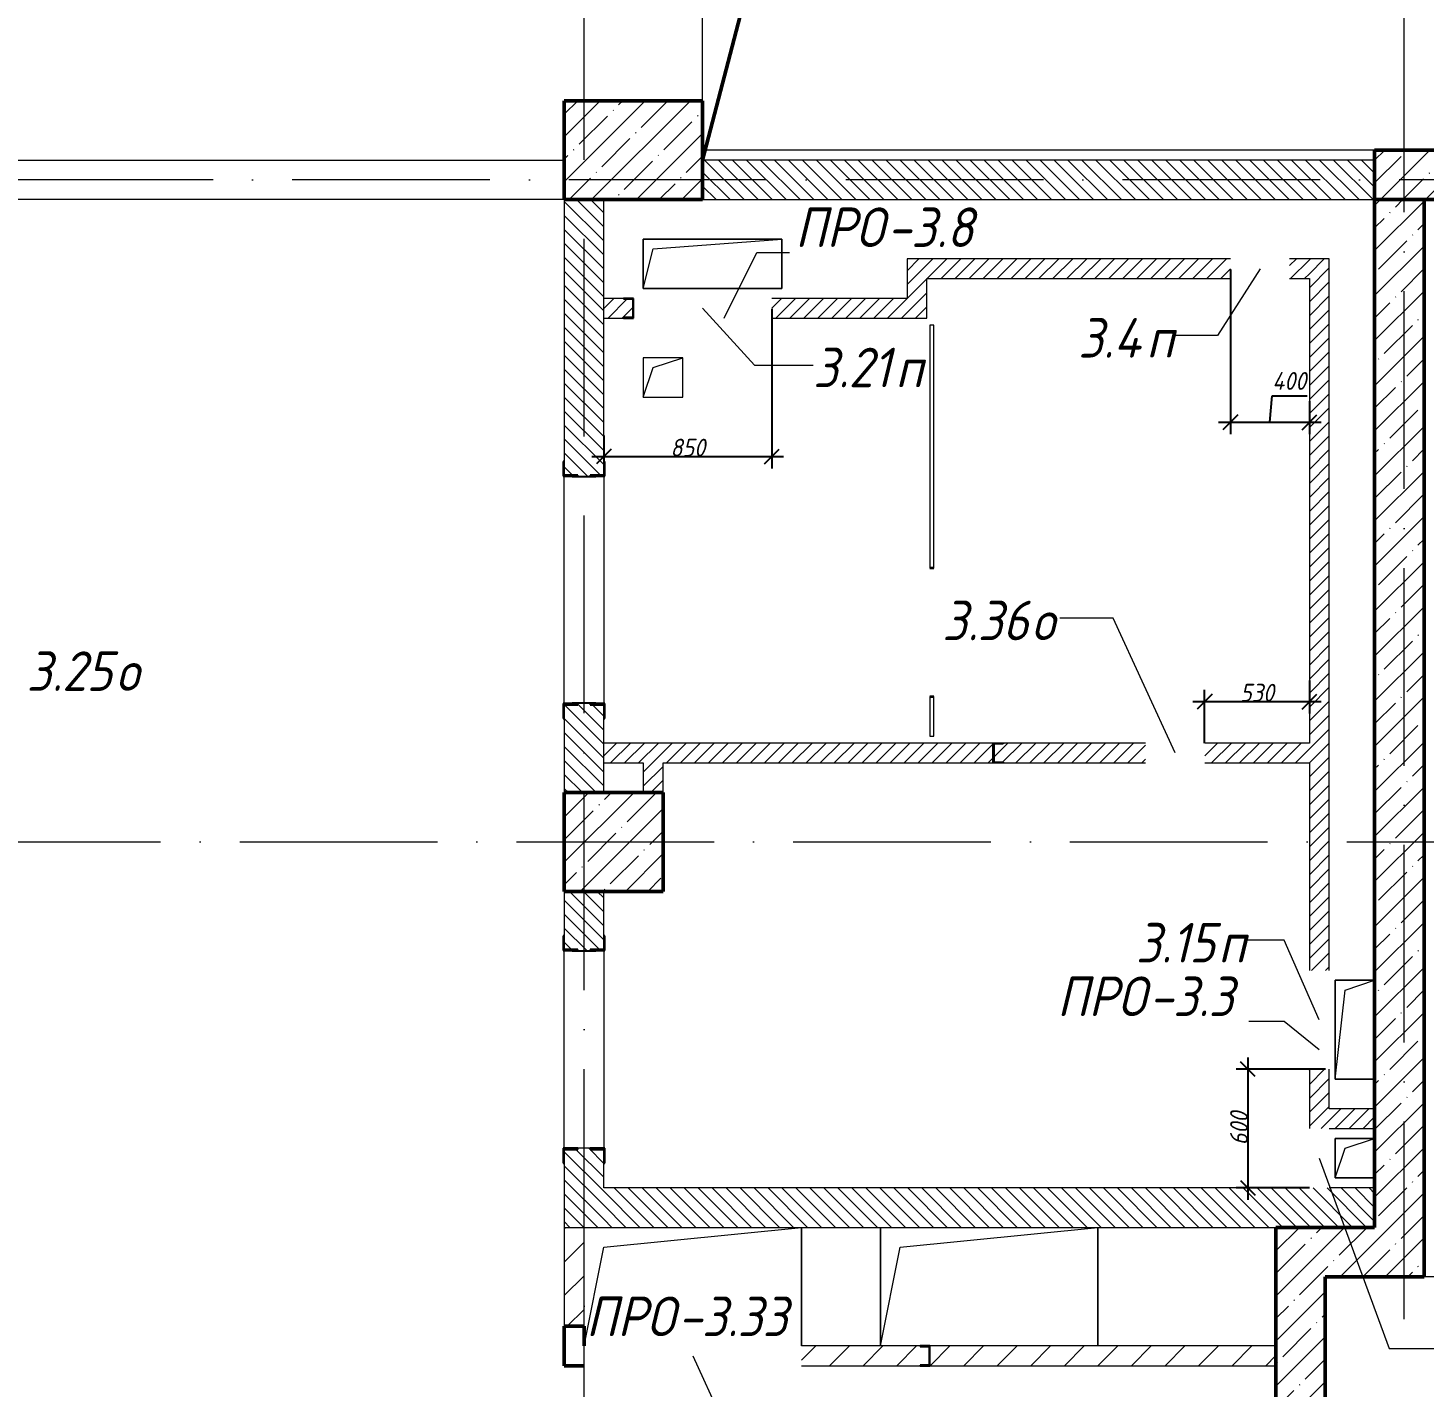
# Model space of a CAD drawing. Header units: millimetres. Extents: x -537608 to 253996, y -217170 to 186033.
# Drawn here: x -88148 to -81085, y 143713 to 150590 of the extents above; entities that cross this region are included whole.
import ezdxf

# ---------------------------------------------------------------- set-up
doc = ezdxf.new("R2010")
doc.units = ezdxf.units.MM
doc.linetypes.add('50_200_ШТРИХ_1Т_ш5_п1_п1_', pattern=[1400, 1000, -200, 0, -200])
for name, color, linetype, lineweight in [('A-____-____-DIMS', 7, 'Continuous', 9), ('A-DETL-____-OTLN-1', 7, 'Continuous', 50), ('A-DOOR-OPNG-MCUT', 7, 'Continuous', 35), ('A-FLOR-____-OTLN', 7, 'Continuous', 9), ('A-GENM-____-IDEN', 7, 'Continuous', 9), ('A-GENM-____-MCUT', 7, 'Continuous', 25), ('A-GENM-____-OTLN', 7, 'Continuous', 9), ('A-GENM-____-OTLN-1', 7, 'Continuous', 25), ('A-GLAZ-____-IDEN', 7, 'Continuous', 9), ('A-WALL-____-MCUT', 7, 'Continuous', 13), ('A-WALL-____-MCUT-2', 7, 'Continuous', 50), ('A-WALL-____-PATT-1', 7, 'Continuous', 9), ('A-WALL-FNSH-MCUT-1', 7, 'Continuous', 9), ('I-WALL-____-OTLN', 7, 'Continuous', 9), ('S-COLS-____-MCUT', 7, 'Continuous', 50), ('S-COLS-____-OTLN', 7, 'Continuous', 9), ('S-GRID-____-OTLN-1', 7, '50_200_ШТРИХ_1Т_ш5_п1_п1_', 9)]:
    doc.layers.add(name, color=color, linetype=linetype, lineweight=lineweight)
doc.layers.add('A-DOOR-____-OTLN-1', color=7, linetype='Continuous', lineweight=9, true_color=0xffffff)
doc.styles.add('ISOCPEUR_I_11', font='isocpeui.ttf', dxfattribs={"width": 0.9, "height": 200})
doc.styles.add('ISOCPEUR_I_7', font='isocpeui.ttf', dxfattribs={"width": 0.9, "height": 90})
doc.dimstyles.new('ISO-1_8_0_9К_СРЕДНИЙ_Кладочные_1', dxfattribs={"dimscale": 304.8, "dimtxt": 89.638306, "dimasz": 0.246063, "dimexe": 0.19685, "dimexo": 0, "dimgap": 0, "dimtad": 1, "dimdec": 3, "dimrnd": 0.001, "dimdsep": 46, "dimtxsty": 'ISOCPEUR_I_7', "dimblk1": 'OBLIQUE', "dimblk2": 'OBLIQUE', "dimsah": 1, "dimcen": 0.09, "dimdle": 0.19685, "dimazin": 0, "dimtfac": 1, "dimtdec": 4, "dimtix": 1, "dimtmove": 0, "dimatfit": 3, "dimfxl": 1, "dimtvp": 1, "dimtolj": 1, "dimtzin": 0, "dimarcsym": 2})
doc.dimstyles.new('ISO-1_8_0_9К_СРЕДНИЙ_Кладочные_2', dxfattribs={"dimscale": 304.8, "dimtxt": 89.638306, "dimasz": 0.246063, "dimexe": 0.19685, "dimexo": 0, "dimgap": 0, "dimtad": 1, "dimdec": 3, "dimrnd": 0.001, "dimdsep": 46, "dimtxsty": 'ISOCPEUR_I_7', "dimblk1": 'OBLIQUE', "dimblk2": 'OBLIQUE', "dimsah": 1, "dimcen": 0.09, "dimdle": 0.19685, "dimazin": 0, "dimtfac": 1, "dimtdec": 4, "dimtix": 1, "dimtmove": 1, "dimatfit": 3, "dimfxl": 1, "dimtvp": 1, "dimtolj": 1, "dimtzin": 0, "dimarcsym": 2})
pattern_1 = [(135, (-178684.97, 94540.114), (-35.35534, -35.35534), [])]
pattern_2 = [(45, (-178684.97, 94540.11), (-84.85281, 84.85281), [])]
pattern_3 = [(45, (-178684.97, 94540.11), (-114.04925, 114.04925), []), (45, (-178570.92, 94540.11), (-114.04925, 114.04925), [201.612, -40.322, 3.353, -36.97])]
pattern_4 = [(45, (-178684.97, 94540.114), (-35.35534, 35.35534), [])]

# ---------------------------------------------------------------- blocks, each defined once
blk = doc.blocks.new('BSC_Колонна _Прямоугольная - 500х700-V110-АР1_План отверстий 3 этажа в осях 1-64_Ю-ЯЯ')
at = {"layer": 'S-COLS-____-OTLN'}
h = blk.add_hatch(dxfattribs=at)
h.set_pattern_fill('FP_115', color=256, style=0, pattern_type=2)
h.set_pattern_definition([(315, (-55431.04, 93600), (114.04925, 114.04925), []), (315, (-55431.04, 93485.95), (114.04925, 114.04925), [201.613, -40.323, 3.353, -36.97])])
h.paths.add_polyline_path([(-250, 350), (-250, -350), (250, -350), (250, 350)], flags=0)
at = {"layer": 'S-COLS-____-MCUT'}
for p, q in [((250, 350), (-250, 350)), ((-250, 350), (-250, -350)), ((250, -350), (250, 350)), ((-250, -350), (250, -350))]:
    blk.add_line(p, q, dxfattribs=at)
blk = doc.blocks.new('BSC_Колонна _Прямоугольная - 500х500-V146-АР1_План отверстий 3 этажа в осях 1-64_Ю-ЯЯ')
at = {"layer": 'S-COLS-____-OTLN'}
h = blk.add_hatch(dxfattribs=at)
h.set_pattern_fill('FP_151', color=256, style=0, pattern_type=2)
h.set_pattern_definition([(45, (-93500, -51931.04), (-114.04925, 114.04925), []), (45, (-93385.95, -51931.04), (-114.04925, 114.04925), [201.613, -40.323, 3.353, -36.97])])
h.paths.add_polyline_path([(-250, -250), (250, -250), (250, 250), (-250, 250)], flags=0)
at = {"layer": 'S-COLS-____-MCUT'}
for p, q in [((250, 250), (-250, 250)), ((-250, 250), (-250, -250)), ((250, -250), (250, 250)), ((-250, -250), (250, -250))]:
    blk.add_line(p, q, dxfattribs=at)
blk = doc.blocks.new('DOR_ДУ_распашная__1Ст_Прямоугольная_ШЕР - Вн_650х2100h_Кабинки С_у-19996353-АР1_План отверстий 3 этажа в осях 1-64_Ю-ЯЯ')
at = {"layer": 'A-DOOR-OPNG-MCUT'}
for p, q in [((-325, 10), (-325, -10)), ((325, -10), (325, 10))]:
    blk.add_line(p, q, dxfattribs=at)
blk = doc.blocks.new('154_Стойка_СКБ_Уголок - СМ-2180_200-28268025-АР1_План отверстий 3 этажа в осях 1-64_Ю-ЯЯ')
at = {"layer": 'A-GENM-____-MCUT'}
for p, q in [((125, 156), (125, 81)), ((200, 156), (125, 156)), ((131, 81), (131, 150)), ((131, 150), (200, 150)), ((200, 150), (200, 156)), ((125, 81), (131, 81)), ((131, 19), (125, 19)), ((125, 19), (125, -56)), ((131, -50), (131, 19)), ((125, -56), (200, -56)), ((200, -50), (131, -50)), ((200, -56), (200, -50))]:
    blk.add_line(p, q, dxfattribs=at)
blk = doc.blocks.new('Стойка_Влож_Полоса боковая - Полоса-28213942-АР1_План отверстий 3 этажа в осях 1-64_Ю-ЯЯ')
at = {"layer": 'A-GENM-____-OTLN'}
for p, q in [((-5, 60), (0, 60)), ((-5, -60), (-5, 60)), ((0, -60), (-5, -60))]:
    blk.add_line(p, q, dxfattribs=at)
blk = doc.blocks.new('154_Фахверк_СКБ_Швеллер - Тип_100_3960-28336563-АР1_План отверстий 3 этажа в осях 1-64_Ю-ЯЯ')
at = {"layer": 'A-GENM-____-MCUT'}
for p, q in [((125, 50), (175, 50)), ((125, -50), (125, 50)), ((128, 47), (128, -47)), ((175, 47), (128, 47)), ((175, 50), (175, 47)), ((175, -50), (125, -50)), ((128, -47), (175, -47)), ((175, -47), (175, -50))]:
    blk.add_line(p, q, dxfattribs=at)
blk = doc.blocks.new('154_Фахверк_СКБ_Швеллер - Тип_100_3960-28515445-АР1_План отверстий 3 этажа в осях 1-64_Ю-ЯЯ')
at = {"layer": 'A-GENM-____-MCUT'}
for p, q in [((175, 50), (125, 50)), ((125, 50), (125, -50)), ((128, 47), (175, 47)), ((128, -47), (128, 47)), ((175, 47), (175, 50)), ((125, -50), (175, -50)), ((175, -47), (128, -47)), ((175, -50), (175, -47))]:
    blk.add_line(p, q, dxfattribs=at)
blk = doc.blocks.new('154_Фахверк_СКБ_Швеллер - Тип_100_3960_зеркало-29806508-АР1_План отверстий 3 этажа в осях 1-64_Ю-ЯЯ')
at = {"layer": 'A-GENM-____-MCUT'}
for p, q in [((175, 50), (125, 50)), ((125, 50), (125, -50)), ((128, 47), (175, 47)), ((128, -47), (128, 47)), ((175, 47), (175, 50)), ((125, -50), (175, -50)), ((175, -47), (128, -47)), ((175, -50), (175, -47))]:
    blk.add_line(p, q, dxfattribs=at)
blk = doc.blocks.new('AR_Отверстие прямоугольное _в плите_ - AR_Отверстие прямоугольное _в плите_-30459207-АР1_План отверстий 3 этажа в осях 1-64_Ю-ЯЯ')
at = {"layer": 'A-GENM-____-OTLN'}
for p, q in [((100, 100), (-100, 100)), ((-100, 100), (-100, -100)), ((-50, 50), (100, 100)), ((100, -100), (100, 100)), ((-100, -100), (-50, 50)), ((-100, -100), (100, -100))]:
    blk.add_line(p, q, dxfattribs=at)
blk = doc.blocks.new('AR_Отверстие прямоугольное _в плите_ - AR_Отверстие прямоугольное _в плите_-30229458-АР1_План отверстий 3 этажа в осях 1-64_Ю-ЯЯ')
at = {"layer": 'A-GENM-____-OTLN'}
for p, q in [((100, 250), (-100, 250)), ((-100, 250), (-100, -250)), ((-50, 200), (100, 250)), ((-100, -250), (-50, 200)), ((-100, -250), (100, -250))]:
    blk.add_line(p, q, dxfattribs=at)
blk = doc.blocks.new('AR_Отверстие прямоугольное _в плите_ - AR_Отверстие прямоугольное _в плите_-30459221-АР1_План отверстий 3 этажа в осях 1-64_Ю-ЯЯ')
at = {"layer": 'A-GENM-____-OTLN'}
for p, q in [((350, 125), (-350, 125)), ((-350, 125), (-350, -125)), ((-350, -125), (-300, 75)), ((-300, 75), (350, 125)), ((350, -125), (350, 125)), ((-350, -125), (350, -125))]:
    blk.add_line(p, q, dxfattribs=at)
blk = doc.blocks.new('AR_Отверстие прямоугольное _в плите_ - AR_Отверстие прямоугольное _в плите_-V194-АР1_План отверстий 3 этажа в осях 1-64_Ю-ЯЯ')
at = {"layer": 'A-GENM-____-OTLN'}
for p, q in [((100, 100), (-100, 100)), ((-100, 100), (-100, -100)), ((-50, 50), (100, 100)), ((-100, -100), (-50, 50)), ((-100, -100), (100, -100))]:
    blk.add_line(p, q, dxfattribs=at)
blk = doc.blocks.new('AR_Отверстие прямоугольное _в плите_ - AR_Отверстие прямоугольное _в плите_-30552682-АР1_План отверстий 3 этажа в осях 1-64_Ю-ЯЯ')
at = {"layer": 'A-GENM-____-OTLN'}
for p, q in [((-550, 300), (-550, -300)), ((-450, 200), (550, 300)), ((550, -300), (550, 300)), ((-550, -300), (-450, 200))]:
    blk.add_line(p, q, dxfattribs=at)
blk = doc.blocks.new('AR_Отверстие прямоугольное _в плите_ - AR_Отверстие прямоугольное _в плите_-V204-АР1_План отверстий 3 этажа в осях 1-64_Ю-ЯЯ')
at = {"layer": 'A-GENM-____-OTLN'}
for p, q in [((-450, 200), (550, 300)), ((550, -300), (550, 300)), ((-550, -300), (-450, 200))]:
    blk.add_line(p, q, dxfattribs=at)
blk = doc.blocks.new('BSC_Колонна _Прямоугольная1 - 200х100 _металл_-V211-АР1_План отверстий 3 этажа в осях 1-64_Ю-ЯЯ')
at = {"layer": 'S-COLS-____-MCUT'}
for p, q in [((0, 50), (-100, 50)), ((-100, 50), (-100, -50)), ((100, -50), (100, 50)), ((-100, -50), (100, -50))]:
    blk.add_line(p, q, dxfattribs=at)
blk = doc.blocks.new('_Oblique')
at = {"color": 0, "linetype": 'ByBlock', "lineweight": -2}
blk.add_line((-0.5, -0.5), (0.5, 0.5), dxfattribs=at)
blk = doc.blocks.new('*D909')
at = {"layer": 'A-____-____-DIMS', "color": 0, "lineweight": -2, "transparency": 16777216}
for p, q in [((-84385, 149168.6), (-84385, 148361.2)), ((-85235, 148527.3), (-85235, 148361.2)), ((-85295, 148421.2), (-84325, 148421.2))]:
    blk.add_line(p, q, dxfattribs=at)
at = {"layer": 'Defpoints', "color": 0, "transparency": 16777216}
for p in [(-84385, 149168.6), (-85235, 148527.3), (-84385, 148421.2)]:
    blk.add_point(p, dxfattribs=at)
at = {"layer": 'A-____-____-DIMS', "color": 0, "lineweight": -2, "transparency": 16777216, "xscale": 75, "yscale": 75, "zscale": 75, "rotation": 180}
blk.add_blockref('_Oblique', (-85235, 148421.2), dxfattribs=at)
at = {"layer": 'A-____-____-DIMS', "color": 0, "lineweight": -2, "transparency": 16777216, "xscale": 75, "yscale": 75, "zscale": 75}
blk.add_blockref('_Oblique', (-84385, 148421.2), dxfattribs=at)
at = {"layer": 'A-____-____-DIMS', "color": 0, "transparency": 16777216, "insert": (-84810, 148466.2), "char_height": 90, "width": 409.578, "attachment_point": 5, "style": 'ISOCPEUR_I_7'}
blk.add_mtext('\\A1;850', dxfattribs=at)
blk = doc.blocks.new('*D910')
at = {"layer": 'A-____-____-DIMS', "color": 0, "lineweight": -2, "transparency": 16777216}
for p, q in [((-82065, 149368.1), (-82065, 148534.5)), ((-81865, 148594.5), (-81853, 148728.5)), ((-81853, 148728.5), (-81676.9, 148728.5)), ((-81665, 148700.6), (-81665, 148534.5)), ((-82125, 148594.5), (-81605, 148594.5))]:
    blk.add_line(p, q, dxfattribs=at)
at = {"layer": 'Defpoints', "color": 0, "transparency": 16777216}
for p in [(-82065, 149368.1), (-81665, 148700.6), (-81665, 148594.5)]:
    blk.add_point(p, dxfattribs=at)
at = {"layer": 'A-____-____-DIMS', "color": 0, "lineweight": -2, "transparency": 16777216, "xscale": 75, "yscale": 75, "zscale": 75, "rotation": 180}
blk.add_blockref('_Oblique', (-82065, 148594.5), dxfattribs=at)
at = {"layer": 'A-____-____-DIMS', "color": 0, "lineweight": -2, "transparency": 16777216, "xscale": 75, "yscale": 75, "zscale": 75}
blk.add_blockref('_Oblique', (-81665, 148594.5), dxfattribs=at)
at = {"layer": 'A-____-____-DIMS', "color": 0, "transparency": 16777216, "insert": (-81853, 148848.5), "char_height": 90, "width": 426.127, "attachment_point": 1, "line_spacing_factor": 1.149209, "style": 'ISOCPEUR_I_7'}
blk.add_mtext('\\A1;400', dxfattribs=at)
blk = doc.blocks.new('*D911')
at = {"layer": 'A-____-____-DIMS', "color": 0, "lineweight": -2, "transparency": 16777216}
for p, q in [((-81976.3, 145381.2), (-81976.3, 144661.2)), ((-81583, 145321.2), (-82036.3, 145321.2)), ((-81665, 144721.2), (-82036.3, 144721.2))]:
    blk.add_line(p, q, dxfattribs=at)
at = {"layer": 'Defpoints', "color": 0, "transparency": 16777216}
for p in [(-81583, 145321.2), (-81976.3, 144721.2), (-81665, 144721.2)]:
    blk.add_point(p, dxfattribs=at)
at = {"layer": 'A-____-____-DIMS', "color": 0, "lineweight": -2, "transparency": 16777216, "xscale": 75, "yscale": 75, "zscale": 75}
for p, rotation in [((-81976.3, 145321.2), 90), ((-81976.3, 144721.2), 270)]:
    blk.add_blockref('_Oblique', p, dxfattribs=dict(at, rotation=rotation))
at = {"layer": 'A-____-____-DIMS', "color": 0, "transparency": 16777216, "insert": (-82021.3, 145021.2), "char_height": 90, "width": 409.578, "attachment_point": 5, "rotation": 90, "style": 'ISOCPEUR_I_7'}
blk.add_mtext('\\A1;600', dxfattribs=at)
blk = doc.blocks.new('*D1030')
at = {"layer": 'A-____-____-DIMS', "color": 0, "lineweight": -2, "transparency": 16777216}
for p, q in [((-81665, 147287.2), (-81665, 147121.2)), ((-82195, 146971.2), (-82195, 147241.2)), ((-82255, 147181.2), (-81605, 147181.2))]:
    blk.add_line(p, q, dxfattribs=at)
at = {"layer": 'Defpoints', "color": 0, "transparency": 16777216}
for p in [(-81665, 147287.2), (-81665, 147181.2), (-82195, 146971.2)]:
    blk.add_point(p, dxfattribs=at)
at = {"layer": 'A-____-____-DIMS', "color": 0, "lineweight": -2, "transparency": 16777216, "xscale": 75, "yscale": 75, "zscale": 75, "rotation": 180}
blk.add_blockref('_Oblique', (-82195, 147181.2), dxfattribs=at)
at = {"layer": 'A-____-____-DIMS', "color": 0, "lineweight": -2, "transparency": 16777216, "xscale": 75, "yscale": 75, "zscale": 75}
blk.add_blockref('_Oblique', (-81665, 147181.2), dxfattribs=at)
at = {"layer": 'A-____-____-DIMS', "color": 0, "transparency": 16777216, "insert": (-81930, 147226.2), "char_height": 90, "width": 409.578, "attachment_point": 5, "style": 'ISOCPEUR_I_7'}
blk.add_mtext('\\A1;530', dxfattribs=at)

msp = doc.modelspace()

# ---------------------------------------------------------------- hatches: boundary and pattern name
at = {"layer": 'A-WALL-____-PATT-1'}
h = msp.add_hatch(dxfattribs=at)
h.set_pattern_fill('FP_12', color=256, style=0, pattern_type=2)
h.set_pattern_definition(pattern_3)
h.paths.add_polyline_path([(-77934.9702, 149721.1558), (-77934.9702, 149971.1558), (-81334.9702, 149971.1558), (-81334.9702, 149721.1558), (-79720.996, 149721.1558)], flags=0)
h = msp.add_hatch(dxfattribs=at)
h.set_pattern_fill('FP_9', color=256, style=0, pattern_type=2)
h.set_pattern_definition(pattern_1)
h.paths.add_polyline_path([(-81334.9702, 149721.1558), (-81334.9702, 149921.1558), (-84734.9702, 149921.1558), (-84734.9702, 149721.1558), (-83255.9246, 149721.1558)], flags=0)
h = msp.add_hatch(dxfattribs=at)
h.set_pattern_fill('FP_9', color=256, style=0, pattern_type=2)
h.set_pattern_definition(pattern_1)
h.paths.add_polyline_path([(-85365.9702, 146721.1558), (-85234.9702, 146721.1558), (-85234.9702, 147165.1558), (-85303.9702, 147165.1558), (-85303.9702, 147171.1558), (-85365.9702, 147171.1558), (-85365.9702, 147165.1558), (-85434.9702, 147165.1558), (-85434.9702, 146721.1558)], flags=0)
h.paths.add_polyline_path([(-85365.9702, 148321.1558), (-85303.9702, 148321.1558), (-85303.9702, 148327.1558), (-85234.9702, 148327.1558), (-85234.9702, 149721.1558), (-85434.9702, 149721.1558), (-85434.9702, 148327.1558), (-85365.9702, 148327.1558)], flags=0)
h = msp.add_hatch(dxfattribs=at)
h.set_pattern_fill('FP_12', color=256, style=0, pattern_type=2)
h.set_pattern_definition(pattern_3)
h.paths.add_polyline_path([(-81334.9702, 144521.1558), (-81084.9702, 144521.1558), (-81084.9702, 149721.1558), (-81334.9702, 149721.1558), (-81334.9702, 145305.6262)], flags=0)
h = msp.add_hatch(dxfattribs=at)
h.set_pattern_fill('FP_8', color=256, style=0, pattern_type=2)
h.set_pattern_definition(pattern_4)
h.paths.add_polyline_path([(-81764.9702, 149321.1558), (-81664.9702, 149321.1558), (-81664.9702, 149421.1558), (-81764.9702, 149421.1558), (-81764.9702, 149415.9878)], flags=0)
h.paths.add_polyline_path([(-83599.9702, 149321.1558), (-82064.9702, 149321.1558), (-82064.9702, 149421.1558), (-83699.9702, 149421.1558), (-83699.9702, 149321.1558)], flags=0)
h = msp.add_hatch(dxfattribs=at)
h.set_pattern_fill('FP_8', color=256, style=0, pattern_type=2)
h.set_pattern_definition(pattern_4)
h.paths.add_polyline_path([(-81564.9702, 145021.1558), (-81564.9702, 145321.1558), (-81664.9702, 145321.1558), (-81664.9702, 145021.1558), (-81589.9702, 145021.1558)], flags=0)
h.paths.add_polyline_path([(-81602.808, 145821.1558), (-81564.9702, 145821.1558), (-81564.9702, 149421.1558), (-81664.9702, 149421.1558), (-81664.9702, 145821.1558), (-81604.9702, 145821.1558)], flags=0)
h = msp.add_hatch(dxfattribs=at)
h.set_pattern_fill('FP_8', color=256, style=0, pattern_type=2)
h.set_pattern_definition(pattern_4)
h.paths.add_polyline_path([(-83599.9702, 149121.1558), (-83599.9702, 149321.1558), (-83699.9702, 149321.1558), (-83699.9702, 149121.1558)], flags=0)
h = msp.add_hatch(dxfattribs=at)
h.set_pattern_fill('FP_8', color=256, style=0, pattern_type=2)
h.set_pattern_definition(pattern_4)
h.paths.add_polyline_path([(-85134.9702, 149121.1558), (-85134.9702, 149124.1558), (-85087.9702, 149124.1558), (-85087.9702, 149218.1558), (-85134.9702, 149218.1558), (-85134.9702, 149221.1558), (-85234.9702, 149221.1558), (-85234.9702, 149121.1558)], flags=0)
h.paths.add_polyline_path([(-83699.9702, 149121.1558), (-83699.9702, 149221.1558), (-84384.9702, 149221.1558), (-84384.9702, 149121.1558)], flags=0)
h = msp.add_hatch(dxfattribs=at)
h.set_pattern_fill('FP_8', color=256, style=0, pattern_type=2)
h.set_pattern_definition(pattern_4)
h.paths.add_polyline_path([(-82194.9702, 146871.1558), (-81664.9702, 146871.1558), (-81664.9702, 146971.1558), (-82194.9702, 146971.1558), (-82194.9702, 146954.9478)], flags=0)
h.paths.add_polyline_path([(-82494.9702, 146871.1558), (-82494.9702, 146971.1558), (-83214.9702, 146971.1558), (-83214.9702, 146968.1558), (-83261.9702, 146968.1558), (-83261.9702, 146874.1558), (-83214.9702, 146874.1558), (-83214.9702, 146871.1558)], flags=0)
h.paths.add_polyline_path([(-84934.9702, 146871.1558), (-83264.9702, 146871.1558), (-83264.9702, 146971.1558), (-85234.9702, 146971.1558), (-85234.9702, 146871.1558), (-85023.3889, 146871.1558)], flags=0)
h = msp.add_hatch(dxfattribs=at)
h.set_pattern_fill('FP_8', color=256, style=0, pattern_type=2)
h.set_pattern_definition(pattern_4)
h.paths.add_polyline_path([(-85034.9702, 146721.1558), (-84934.9702, 146721.1558), (-84934.9702, 146871.1558), (-85034.9702, 146871.1558)], flags=0)
h = msp.add_hatch(dxfattribs=at)
h.set_pattern_fill('FP_9', color=256, style=0, pattern_type=2)
h.set_pattern_definition(pattern_1)
h.paths.add_polyline_path([(-85234.9702, 144521.1558), (-85234.9702, 144915.1558), (-85303.9702, 144915.1558), (-85303.9702, 144921.1558), (-85365.9702, 144921.1558), (-85365.9702, 144915.1558), (-85434.9702, 144915.1558), (-85434.9702, 144521.1558)], flags=0)
h.paths.add_polyline_path([(-85365.9702, 145921.1558), (-85303.9702, 145921.1558), (-85303.9702, 145927.1558), (-85234.9702, 145927.1558), (-85234.9702, 146221.1558), (-85434.9702, 146221.1558), (-85434.9702, 145927.1558), (-85365.9702, 145927.1558)], flags=0)
h = msp.add_hatch(dxfattribs=at)
h.set_pattern_fill('FP_8', color=256, style=0, pattern_type=2)
h.set_pattern_definition(pattern_4)
h.paths.add_polyline_path([(-81334.9702, 145021.1558), (-81334.9702, 145121.1558), (-81564.9702, 145121.1558), (-81564.9702, 145021.1558), (-81488.4603, 145021.1558)], flags=0)
h = msp.add_hatch(dxfattribs=at)
h.set_pattern_fill('FP_9', color=256, style=0, pattern_type=2)
h.set_pattern_definition(pattern_1)
h.paths.add_polyline_path([(-81334.9702, 144521.1558), (-81334.9702, 144721.1558), (-85234.9702, 144721.1558), (-85234.9702, 144521.1558), (-81488.4603, 144521.1558)], flags=0)
h = msp.add_hatch(dxfattribs=at)
h.set_pattern_fill('FP_7', color=256, style=0, pattern_type=2)
h.set_pattern_definition(pattern_2)
h.paths.add_polyline_path([(-85434.9702, 144021.1558), (-85334.9702, 144021.1558), (-85334.9702, 144521.1558), (-85434.9702, 144521.1558)], flags=0)
h = msp.add_hatch(dxfattribs=at)
h.set_pattern_fill('FP_12', color=256, style=0, pattern_type=2)
h.set_pattern_definition(pattern_3)
h.paths.add_polyline_path([(-81584.9702, 144271.1558), (-81084.9702, 144271.1558), (-81084.9702, 144521.1558), (-81834.9702, 144521.1558), (-81834.9702, 144271.1558)], flags=0)
h = msp.add_hatch(dxfattribs=at)
h.set_pattern_fill('FP_12', color=256, style=0, pattern_type=2)
h.set_pattern_definition(pattern_3)
h.paths.add_polyline_path([(-81834.9702, 141621.1558), (-81584.9702, 141621.1558), (-81584.9702, 141821.1558), (-81834.9702, 141821.1558)], flags=0)
h.paths.add_polyline_path([(-81584.9702, 143421.1558), (-81584.9702, 144271.1558), (-81834.9702, 144271.1558), (-81834.9702, 143421.1558)], flags=0)
h = msp.add_hatch(dxfattribs=at)
h.set_pattern_fill('FP_7', color=256, style=0, pattern_type=2)
h.set_pattern_definition(pattern_2)
h.paths.add_polyline_path([(-81834.9702, 143821.1558), (-81834.9702, 143921.1558), (-83584.9702, 143921.1558), (-83584.9702, 143821.1558), (-83255.9246, 143821.1558)], flags=0)
h.paths.add_polyline_path([(-83634.9702, 143821.1558), (-83634.9702, 143824.1558), (-83587.9702, 143824.1558), (-83587.9702, 143918.1558), (-83634.9702, 143918.1558), (-83634.9702, 143921.1558), (-84234.9702, 143921.1558), (-84234.9702, 143821.1558)], flags=0)

# ---------------------------------------------------------------- linework, layer by layer
at = {"layer": 'A-DETL-____-OTLN-1'}
msp.add_line((-84734.9702, 149921.1558), (-77934.9702, 176071.1558), dxfattribs=at)
at = {"layer": 'A-FLOR-____-OTLN'}
for p, q in [((-84734.9702, 150221.1558), (-84734.9702, 155671.1558)), ((-81334.9702, 149971.1558), (-84734.9702, 149971.1558)), ((-85034.9702, 149521.1558), (-84334.9702, 149521.1558)), ((-85034.9702, 149271.1558), (-85034.9702, 149521.1558)), ((-84334.9702, 149521.1558), (-84334.9702, 149271.1558)), ((-84334.9702, 149271.1558), (-85034.9702, 149271.1558)), ((-81534.9702, 145771.1558), (-81334.9702, 145771.1558)), ((-81534.9702, 145271.1558), (-81534.9702, 145771.1558)), ((-81334.9702, 145271.1558), (-81534.9702, 145271.1558)), ((-81534.9702, 144971.1558), (-81334.9702, 144971.1558)), ((-81534.9702, 144771.1558), (-81534.9702, 144971.1558)), ((-81334.9702, 144771.1558), (-81534.9702, 144771.1558)), ((-84234.9702, 144521.1558), (-84234.9702, 143921.1558)), ((-83834.9702, 143921.1558), (-83834.9702, 144521.1558)), ((-82734.9702, 144521.1558), (-82734.9702, 143921.1558)), ((-80404.9702, 144271.1558), (-81084.9702, 144271.1558))]:
    msp.add_line(p, q, dxfattribs=at)
at = {"layer": 'A-GENM-____-IDEN'}
for p, q in [((-84625.6813, 149121.1558), (-84460.8634, 149453.877)), ((-84460.8634, 149453.877), (-84296.0455, 149453.877)), ((-81792.9659, 145562.8419), (-81970.9616, 145562.8419)), ((-81614.9702, 145419.4355), (-81792.9659, 145562.8419))]:
    msp.add_line(p, q, dxfattribs=at)
at = {"layer": 'A-GLAZ-____-IDEN'}
for p, q in [((-81914.9702, 149371.1558), (-82130.8104, 149033.8016)), ((-84734.9702, 149171.1558), (-84472.7291, 148883.9512)), ((-82130.8104, 149033.8016), (-82346.6505, 149033.8016)), ((-84472.7291, 148883.9512), (-84175.6718, 148883.9512)), ((-82658.5698, 147603.883), (-82926.9409, 147603.883)), ((-82344.9702, 146921.1558), (-82658.5698, 147603.883)), ((-81792.9659, 145973.7527), (-81983.1167, 145973.7527)), ((-81614.9702, 145571.1558), (-81792.9659, 145973.7527)), ((-81614.9702, 144871.1558), (-81262.1533, 143907.6154)), ((-81262.1533, 143907.6154), (-80979.527, 143907.6154)), ((-84784.9702, 143871.1558), (-84578.8619, 143422.1995))]:
    msp.add_line(p, q, dxfattribs=at)
at = {"layer": 'A-WALL-____-MCUT'}
for p, q in [((-81334.9702, 149921.1558), (-84734.9702, 149921.1558)), ((-85434.9702, 149721.1558), (-85434.9702, 148396.1558)), ((-85234.9702, 148396.1558), (-85234.9702, 149721.1558)), ((-84734.9702, 149721.1558), (-81334.9702, 149721.1558)), ((-85365.9702, 148321.1558), (-85303.9702, 148321.1558)), ((-85303.9702, 147171.1558), (-85365.9702, 147171.1558)), ((-85434.9702, 147096.1558), (-85434.9702, 146721.1558)), ((-85234.9702, 146721.1558), (-85234.9702, 147096.1558)), ((-85434.9702, 146221.1558), (-85434.9702, 145996.1558)), ((-85234.9702, 145996.1558), (-85234.9702, 146221.1558)), ((-85365.9702, 145921.1558), (-85303.9702, 145921.1558)), ((-85303.9702, 144921.1558), (-85365.9702, 144921.1558)), ((-85434.9702, 144846.1558), (-85434.9702, 144521.1558)), ((-85234.9702, 144721.1558), (-85234.9702, 144846.1558)), ((-81664.9702, 144721.1558), (-85234.9702, 144721.1558)), ((-81334.9702, 144721.1558), (-81564.9702, 144721.1558)), ((-85434.9702, 144521.1558), (-81834.9702, 144521.1558))]:
    msp.add_line(p, q, dxfattribs=at)
at = {"layer": 'A-WALL-____-MCUT-2'}
for p, q in [((-81334.9702, 149971.1558), (-81334.9702, 144521.1558)), ((-77934.9702, 149971.1558), (-81334.9702, 149971.1558)), ((-81334.9702, 149721.1558), (-77934.9702, 149721.1558)), ((-81084.9702, 144271.1558), (-81084.9702, 149721.1558)), ((-81834.9702, 144521.1558), (-81834.9702, 143421.1558)), ((-81334.9702, 144521.1558), (-81834.9702, 144521.1558)), ((-81584.9702, 143421.1558), (-81584.9702, 144271.1558)), ((-81584.9702, 144271.1558), (-81084.9702, 144271.1558))]:
    msp.add_line(p, q, dxfattribs=at)
at = {"layer": 'A-WALL-FNSH-MCUT-1'}
for p, q in [((-82064.9702, 149421.1558), (-83699.9702, 149421.1558)), ((-83699.9702, 149421.1558), (-83699.9702, 149221.1558)), ((-81564.9702, 149421.1558), (-81764.9702, 149421.1558)), ((-81564.9702, 145821.1558), (-81564.9702, 149421.1558)), ((-83599.9702, 149321.1558), (-82064.9702, 149321.1558)), ((-83599.9702, 149121.1558), (-83599.9702, 149321.1558)), ((-81764.9702, 149321.1558), (-81664.9702, 149321.1558)), ((-81664.9702, 149321.1558), (-81664.9702, 146971.1558)), ((-85134.9702, 149221.1558), (-85234.9702, 149221.1558)), ((-83699.9702, 149221.1558), (-84384.9702, 149221.1558)), ((-85234.9702, 149121.1558), (-85134.9702, 149121.1558)), ((-84384.9702, 149121.1558), (-83599.9702, 149121.1558)), ((-83584.9702, 149086.1558), (-83584.9702, 147856.1558)), ((-83564.9702, 149086.1558), (-83584.9702, 149086.1558)), ((-83564.9702, 147856.1558), (-83564.9702, 149086.1558)), ((-83584.9702, 147206.1558), (-83584.9702, 147006.1558)), ((-83564.9702, 147006.1558), (-83564.9702, 147206.1558)), ((-83584.9702, 147006.1558), (-83564.9702, 147006.1558)), ((-83264.9702, 146971.1558), (-85234.9702, 146971.1558)), ((-82494.9702, 146971.1558), (-83214.9702, 146971.1558)), ((-81664.9702, 146971.1558), (-82194.9702, 146971.1558)), ((-85234.9702, 146871.1558), (-85034.9702, 146871.1558)), ((-85034.9702, 146871.1558), (-85034.9702, 146721.1558)), ((-84934.9702, 146871.1558), (-83264.9702, 146871.1558)), ((-84934.9702, 146721.1558), (-84934.9702, 146871.1558)), ((-83214.9702, 146871.1558), (-82494.9702, 146871.1558)), ((-82194.9702, 146871.1558), (-81664.9702, 146871.1558)), ((-81664.9702, 146871.1558), (-81664.9702, 145821.1558)), ((-81664.9702, 145321.1558), (-81664.9702, 145021.1558)), ((-81564.9702, 145121.1558), (-81564.9702, 145321.1558)), ((-81334.9702, 145121.1558), (-81564.9702, 145121.1558)), ((-81564.9702, 145021.1558), (-81334.9702, 145021.1558)), ((-85434.9702, 144521.1558), (-85434.9702, 144021.1558)), ((-85334.9702, 144021.1558), (-85334.9702, 144521.1558)), ((-83634.9702, 143921.1558), (-84234.9702, 143921.1558)), ((-81834.9702, 143921.1558), (-83584.9702, 143921.1558)), ((-84234.9702, 143821.1558), (-83634.9702, 143821.1558)), ((-83584.9702, 143821.1558), (-81834.9702, 143821.1558))]:
    msp.add_line(p, q, dxfattribs=at)
at = {"layer": 'I-WALL-____-OTLN'}
for p, q in [((-89434.9702, 149921.1558), (-85434.9702, 149921.1558)), ((-85434.9702, 149721.1558), (-89434.9702, 149721.1558)), ((-85434.9702, 147171.1558), (-85434.9702, 148321.1558)), ((-85234.9702, 148321.1558), (-85234.9702, 147171.1558)), ((-85434.9702, 144921.1558), (-85434.9702, 145921.1558)), ((-85234.9702, 145921.1558), (-85234.9702, 144921.1558))]:
    msp.add_line(p, q, dxfattribs=at)
at = {"layer": 'S-GRID-____-OTLN-1'}
for p, q in [((-85334.9702, 134521.1558), (-85334.9702, 185432.9652)), ((-81184.9702, 144056.7962), (-81184.9702, 185432.9652)), ((-74610.5636, 149821.1558), (-183353.7404, 149821.1558)), ((-109478.4703, 146471.1558), (-74610.5636, 146471.1558))]:
    msp.add_line(p, q, dxfattribs=at)

# ---------------------------------------------------------------- block references
at = {"layer": 'A-DOOR-____-OTLN-1', "rotation": 90}
msp.add_blockref('DOR_ДУ_распашная__1Ст_Прямоугольная_ШЕР - Вн_650х2100h_Кабинки С_у-19996353-АР1_План отверстий 3 этажа в осях 1-64_Ю-ЯЯ', (-83574.9702, 147531.1558), dxfattribs=at)
at = {"layer": 'A-GENM-____-OTLN'}
for name, p in [('AR_Отверстие прямоугольное _в плите_ - AR_Отверстие прямоугольное _в плите_-30459221-АР1_План отверстий 3 этажа в осях 1-64_Ю-ЯЯ', (-84684.9702, 149396.1558)), ('AR_Отверстие прямоугольное _в плите_ - AR_Отверстие прямоугольное _в плите_-30459207-АР1_План отверстий 3 этажа в осях 1-64_Ю-ЯЯ', (-84934.9702, 148821.1558)), ('AR_Отверстие прямоугольное _в плите_ - AR_Отверстие прямоугольное _в плите_-30229458-АР1_План отверстий 3 этажа в осях 1-64_Ю-ЯЯ', (-81434.9702, 145521.1558)), ('AR_Отверстие прямоугольное _в плите_ - AR_Отверстие прямоугольное _в плите_-V194-АР1_План отверстий 3 этажа в осях 1-64_Ю-ЯЯ', (-81434.9702, 144871.1558)), ('AR_Отверстие прямоугольное _в плите_ - AR_Отверстие прямоугольное _в плите_-V204-АР1_План отверстий 3 этажа в осях 1-64_Ю-ЯЯ', (-84784.9702, 144221.1558)), ('AR_Отверстие прямоугольное _в плите_ - AR_Отверстие прямоугольное _в плите_-30552682-АР1_План отверстий 3 этажа в осях 1-64_Ю-ЯЯ', (-83284.9702, 144221.1558))]:
    msp.add_blockref(name, p, dxfattribs=at)
for p, rotation in [((-85334.9702, 148321.1558), 89.99999999999991), ((-85334.9702, 147171.1558), 269.9999999999999), ((-85334.9702, 145921.1558), 89.99999999999991)]:
    msp.add_blockref('Стойка_Влож_Полоса боковая - Полоса-28213942-АР1_План отверстий 3 этажа в осях 1-64_Ю-ЯЯ', p, dxfattribs=dict(at, rotation=rotation))
at = {"layer": 'A-GENM-____-OTLN-1'}
for name, p, rotation in [('154_Фахверк_СКБ_Швеллер - Тип_100_3960_зеркало-29806508-АР1_План отверстий 3 этажа в осях 1-64_Ю-ЯЯ', (-84959.9702, 149171.1558), 180), ('154_Стойка_СКБ_Уголок - СМ-2180_200-28268025-АР1_План отверстий 3 этажа в осях 1-64_Ю-ЯЯ', (-85284.9702, 148196.1558), 89.9999999999999), ('154_Стойка_СКБ_Уголок - СМ-2180_200-28268025-АР1_План отверстий 3 этажа в осях 1-64_Ю-ЯЯ', (-85384.9702, 147296.1558), 269.9999999999999), ('154_Стойка_СКБ_Уголок - СМ-2180_200-28268025-АР1_План отверстий 3 этажа в осях 1-64_Ю-ЯЯ', (-85284.9702, 145796.1558), 89.9999999999999), ('154_Стойка_СКБ_Уголок - СМ-2180_200-28268025-АР1_План отверстий 3 этажа в осях 1-64_Ю-ЯЯ', (-85384.9702, 145046.1558), 269.9999999999999), ('154_Фахверк_СКБ_Швеллер - Тип_100_3960-28515445-АР1_План отверстий 3 этажа в осях 1-64_Ю-ЯЯ', (-83459.9702, 143871.1558), 180)]:
    msp.add_blockref(name, p, dxfattribs=dict(at, rotation=rotation))
msp.add_blockref('154_Фахверк_СКБ_Швеллер - Тип_100_3960-28336563-АР1_План отверстий 3 этажа в осях 1-64_Ю-ЯЯ', (-83389.9702, 146921.1558), dxfattribs=at)
at = {"layer": 'S-COLS-____-OTLN'}
for name, p, rotation in [('BSC_Колонна _Прямоугольная - 500х700-V110-АР1_План отверстий 3 этажа в осях 1-64_Ю-ЯЯ', (-85084.9702, 149971.1558), 89.9999999999999), ('BSC_Колонна _Прямоугольная1 - 200х100 _металл_-V211-АР1_План отверстий 3 этажа в осях 1-64_Ю-ЯЯ', (-85384.9702, 143921.1558), 270.0000000000001)]:
    msp.add_blockref(name, p, dxfattribs=dict(at, rotation=rotation))
msp.add_blockref('BSC_Колонна _Прямоугольная - 500х500-V146-АР1_План отверстий 3 этажа в осях 1-64_Ю-ЯЯ', (-85184.9702, 146471.1558), dxfattribs=at)

# ---------------------------------------------------------------- texts
at = {"layer": 'A-GENM-____-IDEN', "char_height": 200, "attachment_point": 1, "style": 'ISOCPEUR_I_11'}
for s, insert, width in [('ПРО', (-84266.4522, 149680.9931), 562.784625), ('-3.8', (-83802.1084, 149680.9931), 548.35425), ('ПРО', (-82941.3682, 145789.9581), 562.784625), ('-3.3', (-82477.0245, 145789.9581), 548.35425), ('ПРО', (-85324.7003, 144170.5273), 562.784625), ('-3.33', (-84860.3565, 144170.5273), 707.088375)]:
    msp.add_mtext(s, dxfattribs=dict(at, insert=insert, width=width))
at = {"layer": 'A-GLAZ-____-IDEN', "char_height": 200, "attachment_point": 1, "style": 'ISOCPEUR_I_11'}
for s, insert, width in [('3.4', (-82835.0061, 149121.4162), 418.480875), ('\\fISOCPEUR|b0|i1|c204|p34|;\\W.9;п', (-82489.7248, 149121.4162), 158.734125), ('3.21', (-84175.6718, 148971.5658), 505.063125), ('\\fISOCPEUR|b0|i1|c204|p34|;\\W.9;п', (-83758.953, 148971.5658), 158.734125), ('3.36', (-83522.3955, 147691.4976), 548.35425), ('\\fISOCPEUR|b0|i1|c204|p34|;\\W.9;о', (-83069.958, 147691.4976), 158.734125), ('3.25', (-88154.7872, 147435.2979), 548.35425), ('\\fISOCPEUR|b0|i1|c204|p34|;\\W.9;о', (-87702.3497, 147435.2979), 158.734125), ('3.15', (-82542.5683, 146061.3673), 505.063125), ('\\fISOCPEUR|b0|i1|c204|p34|;\\W.9;п', (-82125.8495, 146061.3673), 158.734125)]:
    msp.add_mtext(s, dxfattribs=dict(at, insert=insert, width=width))

# ---------------------------------------------------------------- dimensions: what is measured, and where the dimension line sits
at = {"layer": 'A-____-____-DIMS'}
dim = msp.add_linear_dim(base=(-81664.9702, 148594.5365), p1=(-82064.9702, 149368.1266), p2=(-81664.9702, 148700.6025), dimstyle='ISO-1_8_0_9К_СРЕДНИЙ_Кладочные_2', override={"dimpost": '<>', "dimfxl": 778.195626}, dxfattribs=at)
dim.commit()
dim.dimension.update_dxf_attribs({"geometry": '*D910', "text_midpoint": (-81852.9613, 148728.4864), "dimtype": 160})
for base, p1, p2, override, picture, middle in [((-84384.9702, 148421.2448), (-85234.9702, 148527.3108), (-84384.9702, 149168.6169), {"dimpost": '<>', "dimfxl": 1064.788009}, '*D909', (-84809.9702, 148466.2448)), ((-81664.9702, 147181.1743), (-82194.9702, 146971.1558), (-81664.9702, 147287.2403), {"dimpost": '<>', "dimfxl": 617.097588}, '*D1030', (-81929.9702, 147226.1743))]:
    dim = msp.add_linear_dim(base=base, p1=p1, p2=p2, dimstyle='ISO-1_8_0_9К_СРЕДНИЙ_Кладочные_1', override=override, dxfattribs=at)
    dim.commit()
    dim.dimension.update_dxf_attribs({"geometry": picture, "text_midpoint": middle})
dim = msp.add_linear_dim(base=(-81976.2618, 144721.1558), p1=(-81582.9787, 145321.1558), p2=(-81664.9702, 144721.1558), angle=90, dimstyle='ISO-1_8_0_9К_СРЕДНИЙ_Кладочные_1', override={"dimpost": '<>', "dimfxl": 605.576253}, dxfattribs=at)
dim.commit()
dim.dimension.update_dxf_attribs({"geometry": '*D911', "text_midpoint": (-82021.2618, 145021.1558)})

doc.saveas('drawing.dxf')
